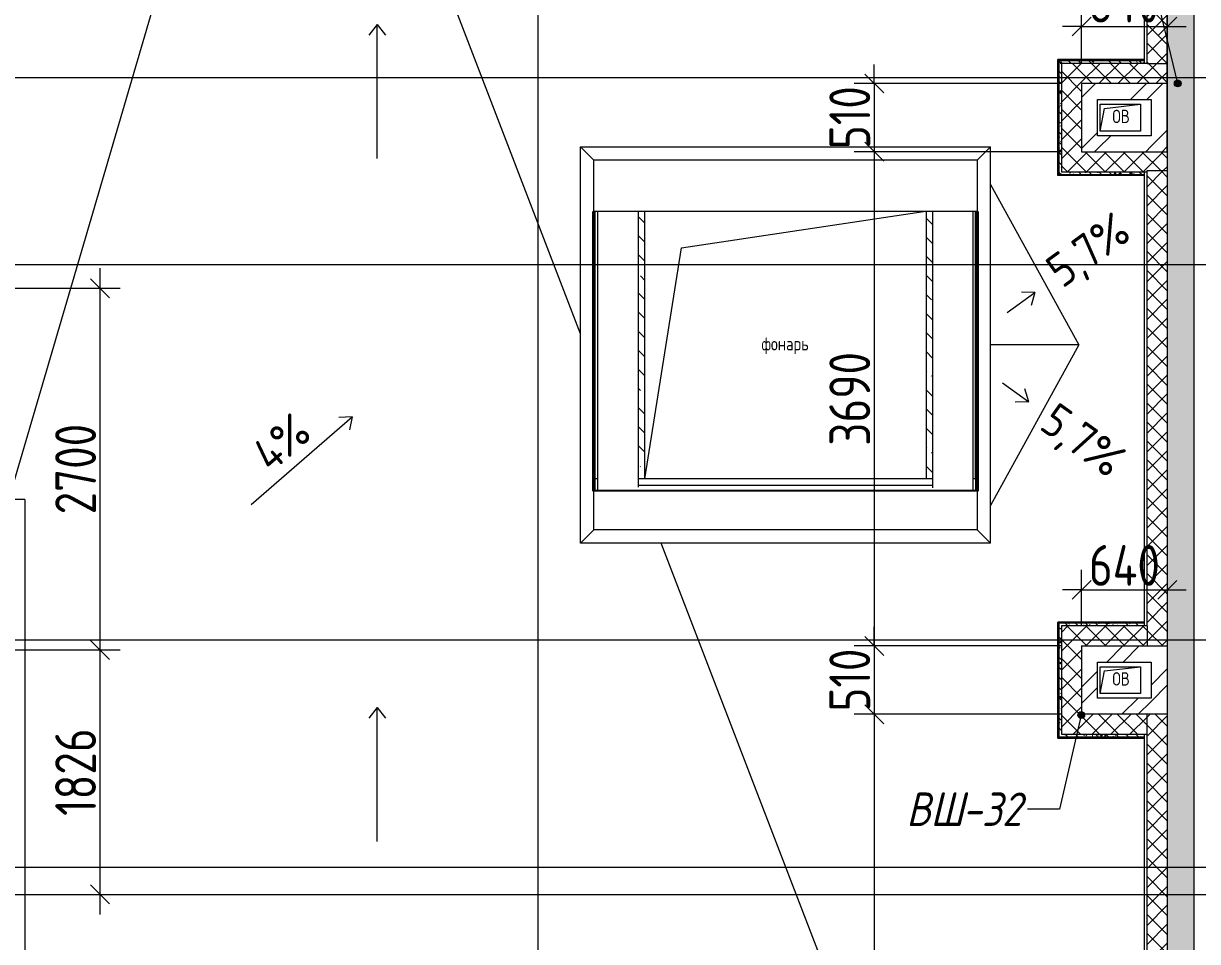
# Model space of a CAD drawing. Header units: millimetres. Extents: x -68946 to 690821, y -552984 to 293768.
# Drawn here: x 128727 to 137493, y -517908 to -511053 of the extents above; entities that cross this region are included whole.
import ezdxf

# ---------------------------------------------------------------- set-up
doc = ezdxf.new("R2010")
doc.units = ezdxf.units.MM
doc.linetypes.add('ADSK_Линия сетки', pattern=[2500, 2000, -250, 0, -250])
doc.layers.get('Defpoints').update_dxf_attribs({"color": 250})
for name, color, linetype, lineweight in [('Аннотация', 250, 'Continuous', 20), ('Крыша', 7, 'Continuous', 5), ('Обобщенные модели', 250, 'Continuous', 9), ('Ограждение', 7, 'Continuous', 5), ('Окна', 7, 'Continuous', 5), ('Оси', 250, 'Continuous', 9), ('Перекрытие', 7, 'Continuous', 9), ('Размеры', 7, 'Continuous', 9), ('Стены внутренние', 7, 'Continuous', 9), ('Стены наружные', 7, 'Continuous', 9), ('Стены несущие', 7, 'Continuous', 13), ('Стены отделка', 7, 'Continuous', 13), ('Стены перегородки', 7, 'Continuous', 13), ('Стены штриховка', 250, 'Continuous', 9), ('Узлы', 250, 'Continuous', 18)]:
    doc.layers.add(name, color=color, linetype=linetype, lineweight=lineweight)
doc.styles.add('GOST Common_2', font='', dxfattribs={"width": 0.8, "height": 350})
doc.styles.add('GOST Common_I', font='', dxfattribs={"width": 0.9, "height": 250})
doc.styles.add('ISOCPEUR', font='isocpeur.ttf', dxfattribs={"width": 0.8, "height": 100})
doc.styles.add('ISOCPEUR_1', font='isocpeur.ttf', dxfattribs={"width": 0.9, "height": 250})
doc.styles.add('А3', font='ГОСТ тип А.ttf')
doc.styles.get('GOST Common_2').set_extended_font_data('GOST Common')
doc.styles.get('GOST Common_I').set_extended_font_data('GOST Common', italic=True)
doc.dimstyles.new('ADSK_Основной_2_мм_1', dxfattribs={"dimscale": 304.8, "dimtxt": 201.142999, "dimasz": 0.463911, "dimexe": 0.492126, "dimexo": 0.492126, "dimgap": 0.098425, "dimtad": 1, "dimdec": 0, "dimdsep": 46, "dimtxsty": 'GOST Common_2', "dimblk1": 'OBLIQUE', "dimblk2": 'OBLIQUE', "dimsah": 1, "dimcen": 0.09, "dimdle": 0.492126, "dimazin": 0, "dimtfac": 1, "dimtdec": 4, "dimtix": 1, "dimtmove": 0, "dimatfit": 3, "dimfxl": 1, "dimtvp": 1, "dimtolj": 1, "dimtzin": 0, "dimlwd": 9, "dimlwe": 9, "dimarcsym": 2})
pattern_1 = [(135, (23667.23, -543980.64), (-142.56192, -142.56192), []), (135, (23809.8, -543980.64), (-142.56192, -142.56192), [252.016, -50.403, 3.353, -47.05])]
pattern_2 = [(45, (23667.23, -543980.64), (-251.4472, 251.4472), []), (45, (23667.23, -543599.64), (-251.4472, 251.4472), [])]
pattern_3 = [(45, (23667.23, -543980.64), (-70.71068, 70.71068), []), (135, (23667.23, -543980.64), (-70.71068, -70.71068), [])]
pattern_4 = [(135, (23667.23, -543980.64), (-75.43415, -75.43415), [106.68, -17.78, 3.556, -17.78]), (135, (23667.23, -543905.25), (-75.43415, -75.43415), []), (50, (23667.23, -543980.64), (127.52922, -11.15758), [13.335, -146.685]), (355, (23667.23, -543980.64), (-24.66966, 133.74002), [10.668, -117.348]), (100.451, (23677.86, -543981.57), (102.85973, 122.58178), [11.333, -124.663]), (46.184, (23667.23, -543945.08), (189.75516, -29.43036), [20.002, -220.027]), (96.636, (23683.04, -543947.53), (166.1822, 173.1996), [17, -186.995]), (351.184, (23667.23, -543945.08), (166.18393, 173.19757), [16.002, -176.022]), (21, (23685.01, -543953.97), (106.130265, -71.58603), [13.335, -146.685]), (326, (23685.01, -543953.97), (43.26188, 128.93175), [10.668, -117.348]), (71.451, (23693.85, -543959.94), (149.39198, 57.34505), [11.333, -124.663]), (37.5, (23667.23, -543980.64), (2.162228, 59.188357), [3.353, -112.573, 3.353, -115.773, -117.793]), (37.5, (23667.23, -543980.64), (2.162228, 59.188357), [-235.052, 3.353, -114.44]), (7.5, (23667.23, -543980.64), (46.773857, 70.126152), [3.353, -64.567, 3.353, -109.906, -44.895]), (7.5, (23667.23, -543980.64), (46.773857, 70.126152), [-181.178, 3.353, -41.542]), (327.5, (23627.58, -543980.64), (94.913671, -4.010093), [3.353, -41.097, 3.353, -135.331, -184.023]), (327.5, (23627.58, -543980.64), (94.913671, -4.010093), [-183.134, 3.353, -180.67]), (317.5, (23609.8, -543980.64), (103.69057, 17.79882), [3.353, -54.432, 3.353, -88.748, -130.683]), (317.5, (23609.8, -543980.64), (103.69057, 17.79882), [-149.885, 3.353, -127.33])]

# ---------------------------------------------------------------- blocks, each defined once
blk = doc.blocks.new('_Wn_-As_OpeningMEP_floor__Rectangular - _Wn_-As_OpeningMEP_floor__Rectangular-32466820-АР3_Кладочный план кровли _17_930 С2-3')
at = {"layer": 'Узлы', "lineweight": 5}
for p, q in [((-150, -50), (-117.9, 117.9)), ((-117.9, 117.9), (150, 150))]:
    blk.add_line(p, q, dxfattribs=at)
blk = doc.blocks.new('_Wn_-As_OpeningMEP_floor__Rectangular - _Wn_-As_OpeningMEP_floor__Rectangular-37757487-АР3_Кладочный план кровли _17_930 С2-3')
at = {"layer": 'Узлы', "lineweight": 5}
for p, q in [((-775.5, 775.5), (1030.1, 1047)), ((-1050, -950), (-775.5, 775.5))]:
    blk.add_line(p, q, dxfattribs=at)
blk = doc.blocks.new('Обобщенные модели 3 - Обобщенные модели 1-37758011-АР3_Кладочный план кровли _17_930 С2-3')
at = {"layer": 'Обобщенные модели', "lineweight": 13}
for p, q in [((109329.5, 29441.6), (109329.5, 29527.5)), ((109349.5, 29527.5), (109329.5, 29527.5)), ((111849.5, 29527.5), (109649.5, 29527.5)), ((112169.5, 29527.5), (112149.5, 29527.5)), ((112169.5, 29527.5), (112169.5, 29441.6))]:
    blk.add_line(p, q, dxfattribs=at)
blk = doc.blocks.new('Обобщенные модели 4 - Обобщенные модели 2-37758046-АР3_Кладочный план кровли _17_930 С2-3')
at = {"layer": 'Обобщенные модели'}
for p, q in [((109319.5, 31524.5), (109319.5, 31907.5)), ((112179.5, 31907.5), (109319.5, 31907.5)), ((112179.5, 31907.5), (112179.5, 31524.5)), ((112179.5, 31524.5), (109319.5, 31524.5)), ((109349.5, 29465.2), (109349.5, 31524.5)), ((109649.5, 31524.5), (109649.5, 29465.2)), ((111849.5, 29459.7), (111849.5, 31524.5)), ((112149.5, 31524.5), (112149.5, 29459.7)), ((109349.5, 29441.6), (109349.5, 29465.2)), ((111849.5, 29477.9), (109649.5, 29477.9)), ((112149.5, 29459.7), (112149.5, 29441.6)), ((109319.5, 29434.5), (109319.5, 29435.5)), ((112179.5, 29435.5), (109319.5, 29435.5)), ((109319.5, 29147.5), (109319.5, 29434.5)), ((112179.5, 29434.5), (109319.5, 29434.5)), ((109324.5, 29436.4), (109324.5, 29437.5)), ((112174.6, 29437.5), (109324.5, 29437.5)), ((109324.5, 29434.5), (109324.5, 29436.4)), ((112174.6, 29436.4), (109324.5, 29436.4)), ((109329.5, 29437.5), (109329.5, 29441.6)), ((112169.5, 29441.6), (109329.5, 29441.6)), ((112169.5, 29437.5), (109329.5, 29437.5)), ((112169.5, 29441.6), (112169.5, 29437.5)), ((112174.6, 29437.5), (112174.6, 29436.4)), ((112174.6, 29436.4), (112174.6, 29434.5)), ((112179.5, 29435.5), (112179.5, 29434.5)), ((112179.5, 29434.5), (112179.5, 29147.5)), ((112179.5, 29147.5), (109319.5, 29147.5))]:
    blk.add_line(p, q, dxfattribs=at)
blk = doc.blocks.new('Ограждение - Ограждение-38049901-АР3_Кладочный план кровли _17_930 С2-3')
at = {"layer": 'Ограждение'}
for p, q in [((109219.5, 29047.5), (109219.5, 32007.5)), ((109319.5, 31907.5), (109219.5, 32007.5)), ((109219.5, 32007.5), (112279.5, 32007.5)), ((112179.5, 31907.5), (112279.5, 32007.5)), ((112279.5, 29047.5), (112279.5, 32007.5)), ((109319.5, 29147.5), (109219.5, 29047.5)), ((112279.5, 29047.5), (112179.5, 29147.5)), ((112279.5, 29047.5), (109219.5, 29047.5))]:
    blk.add_line(p, q, dxfattribs=at)
blk = doc.blocks.new('_Oblique')
at = {"color": 0, "linetype": 'ByBlock', "lineweight": -2}
blk.add_line((-0.5, -0.5), (0.5, 0.5), dxfattribs=at)
blk = doc.blocks.new('*D6391')
at = {"layer": 'Defpoints', "color": 0, "lineweight": 30, "transparency": 16777216}
for p in [(128367.2, -515730.1), (129298.9, -515730.1), (128097.2, -517555.6)]:
    blk.add_point(p, dxfattribs=at)
at = {"layer": 'Размеры', "color": 0, "lineweight": 9, "transparency": 16777216}
for p, q in [((129298.9, -517705.6), (129298.9, -515580.1)), ((128517.2, -515730.1), (129448.9, -515730.1)), ((128247.2, -517555.6), (129448.9, -517555.6))]:
    blk.add_line(p, q, dxfattribs=at)
at = {"layer": 'Размеры', "color": 0, "lineweight": 9, "transparency": 16777216, "xscale": 141.4, "yscale": 141.4, "zscale": 141.4}
for p, rotation in [((129298.9, -515730.1), 90), ((129298.9, -517555.6), 270)]:
    blk.add_blockref('_Oblique', p, dxfattribs=dict(at, rotation=rotation))
at = {"layer": 'Размеры', "color": 0, "transparency": 16777216, "insert": (129116.5, -516642.9), "char_height": 304.8, "width": 560.473, "attachment_point": 5, "rotation": 90, "style": 'А3'}
blk.add_mtext('\\A1;1826', dxfattribs=at)
blk = doc.blocks.new('*D6392')
at = {"layer": 'Defpoints', "color": 0, "lineweight": 30, "transparency": 16777216}
for p in [(128018.5, -513030.1), (129298.9, -513030.1), (128367.2, -515730.1)]:
    blk.add_point(p, dxfattribs=at)
at = {"layer": 'Размеры', "color": 0, "lineweight": 9, "transparency": 16777216}
for p, q in [((129298.9, -515880.1), (129298.9, -512880.1)), ((128168.5, -513030.1), (129448.9, -513030.1)), ((128517.2, -515730.1), (129448.9, -515730.1))]:
    blk.add_line(p, q, dxfattribs=at)
at = {"layer": 'Размеры', "color": 0, "lineweight": 9, "transparency": 16777216, "xscale": 141.4, "yscale": 141.4, "zscale": 141.4}
for p, rotation in [((129298.9, -513030.1), 90), ((129298.9, -515730.1), 270)]:
    blk.add_blockref('_Oblique', p, dxfattribs=dict(at, rotation=rotation))
at = {"layer": 'Размеры', "color": 0, "transparency": 16777216, "insert": (129116.5, -514380.1), "char_height": 304.8, "width": 605.475, "attachment_point": 5, "rotation": 90, "style": 'А3'}
blk.add_mtext('\\A1;2700', dxfattribs=at)
blk = doc.blocks.new('*D6397')
at = {"layer": 'Defpoints', "color": 0, "lineweight": 30, "transparency": 16777216}
for p in [(137267.2, -515181.8), (137267.2, -515281.8), (136627.2, -515700.6)]:
    blk.add_point(p, dxfattribs=at)
at = {"layer": 'Размеры', "color": 0, "lineweight": 9, "transparency": 16777216}
for p, q in [((136627.2, -515550.6), (136627.2, -515131.8)), ((136627.2, -515281.8), (136485.8, -515281.8)), ((136627.2, -515281.8), (137267.2, -515281.8)), ((137267.2, -515281.8), (137408.6, -515281.8)), ((137267.2, -515331.8), (137267.2, -515431.8))]:
    blk.add_line(p, q, dxfattribs=at)
at = {"layer": 'Размеры', "color": 0, "lineweight": 9, "transparency": 16777216, "xscale": 141.4, "yscale": 141.4, "zscale": 141.4}
blk.add_blockref('_Oblique', (136627.2, -515281.8), dxfattribs=at)
at = {"layer": 'Размеры', "color": 0, "lineweight": 9, "transparency": 16777216, "xscale": 141.4, "yscale": 141.4, "zscale": 141.4, "rotation": 180}
blk.add_blockref('_Oblique', (137267.2, -515281.8), dxfattribs=at)
at = {"layer": 'Размеры', "color": 0, "transparency": 16777216, "insert": (136947.2, -515099.4), "char_height": 304.8, "width": 474.561, "attachment_point": 5, "style": 'А3'}
blk.add_mtext('\\A1;640', dxfattribs=at)
blk = doc.blocks.new('*D6398')
at = {"layer": 'Defpoints', "color": 0, "lineweight": 30, "transparency": 16777216}
for p in [(137267.2, -511075.3), (136627.2, -511500.6), (137267.2, -511500.6)]:
    blk.add_point(p, dxfattribs=at)
at = {"layer": 'Размеры', "color": 0, "lineweight": 9, "transparency": 16777216}
for p, q in [((136627.2, -511350.6), (136627.2, -510925.3)), ((137267.2, -511350.6), (137267.2, -510925.3)), ((136627.2, -511075.3), (136485.8, -511075.3)), ((136627.2, -511075.3), (137267.2, -511075.3)), ((137267.2, -511075.3), (137408.6, -511075.3))]:
    blk.add_line(p, q, dxfattribs=at)
at = {"layer": 'Размеры', "color": 0, "lineweight": 9, "transparency": 16777216, "xscale": 141.4, "yscale": 141.4, "zscale": 141.4}
blk.add_blockref('_Oblique', (136627.2, -511075.3), dxfattribs=at)
at = {"layer": 'Размеры', "color": 0, "lineweight": 9, "transparency": 16777216, "xscale": 141.4, "yscale": 141.4, "zscale": 141.4, "rotation": 180}
blk.add_blockref('_Oblique', (137267.2, -511075.3), dxfattribs=at)
at = {"layer": 'Размеры', "color": 0, "transparency": 16777216, "insert": (136947.2, -510892.9), "char_height": 304.8, "width": 474.561, "attachment_point": 5, "style": 'А3'}
blk.add_mtext('\\A1;640', dxfattribs=at)
blk = doc.blocks.new('*D6399')
at = {"layer": 'Defpoints', "color": 0, "lineweight": 30, "transparency": 16777216}
for p in [(136627.2, -511500.6), (135079.2, -512010.6), (136627.2, -512010.6)]:
    blk.add_point(p, dxfattribs=at)
at = {"layer": 'Размеры', "color": 0, "lineweight": 9, "transparency": 16777216}
for p, q in [((135079.2, -511500.6), (135079.2, -511359.2)), ((136477.2, -511500.6), (134929.2, -511500.6)), ((135079.2, -511500.6), (135079.2, -512010.6)), ((136477.2, -512010.6), (134929.2, -512010.6)), ((135079.2, -512010.6), (135079.2, -512152))]:
    blk.add_line(p, q, dxfattribs=at)
at = {"layer": 'Размеры', "color": 0, "lineweight": 9, "transparency": 16777216, "xscale": 141.4, "yscale": 141.4, "zscale": 141.4}
for p, rotation in [((135079.2, -511500.6), 270), ((135079.2, -512010.6), 90)]:
    blk.add_blockref('_Oblique', p, dxfattribs=dict(at, rotation=rotation))
at = {"layer": 'Размеры', "color": 0, "transparency": 16777216, "insert": (134896.8, -511755.6), "char_height": 304.8, "width": 409.104, "attachment_point": 5, "rotation": 90, "style": 'А3'}
blk.add_mtext('\\A1;510', dxfattribs=at)
blk = doc.blocks.new('*D6400')
at = {"layer": 'Defpoints', "color": 0, "lineweight": 30, "transparency": 16777216}
for p in [(136627.2, -512010.6), (135079.2, -515700.6), (136627.2, -515700.6)]:
    blk.add_point(p, dxfattribs=at)
at = {"layer": 'Размеры', "color": 0, "lineweight": 9, "transparency": 16777216}
for p, q in [((135079.2, -511860.6), (135079.2, -515850.6)), ((136477.2, -512010.6), (134929.2, -512010.6)), ((136477.2, -515700.6), (134929.2, -515700.6))]:
    blk.add_line(p, q, dxfattribs=at)
at = {"layer": 'Размеры', "color": 0, "lineweight": 9, "transparency": 16777216, "xscale": 141.4, "yscale": 141.4, "zscale": 141.4}
for p, rotation in [((135079.2, -512010.6), 90), ((135079.2, -515700.6), 270)]:
    blk.add_blockref('_Oblique', p, dxfattribs=dict(at, rotation=rotation))
at = {"layer": 'Размеры', "color": 0, "transparency": 16777216, "insert": (134896.8, -513855.6), "char_height": 304.8, "width": 605.475, "attachment_point": 5, "rotation": 90, "style": 'А3'}
blk.add_mtext('\\A1;3690', dxfattribs=at)
blk = doc.blocks.new('*D6401')
at = {"layer": 'Defpoints', "color": 0, "lineweight": 30, "transparency": 16777216}
for p in [(136627.2, -515700.6), (135079.2, -516210.6), (136627.2, -516210.6)]:
    blk.add_point(p, dxfattribs=at)
at = {"layer": 'Размеры', "color": 0, "lineweight": 9, "transparency": 16777216}
for p, q in [((135079.2, -515700.6), (135079.2, -515559.2)), ((136477.2, -515700.6), (134929.2, -515700.6)), ((135079.2, -515700.6), (135079.2, -516210.6)), ((136477.2, -516210.6), (134929.2, -516210.6)), ((135079.2, -516210.6), (135079.2, -516352))]:
    blk.add_line(p, q, dxfattribs=at)
at = {"layer": 'Размеры', "color": 0, "lineweight": 9, "transparency": 16777216, "xscale": 141.4, "yscale": 141.4, "zscale": 141.4}
for p, rotation in [((135079.2, -515700.6), 270), ((135079.2, -516210.6), 90)]:
    blk.add_blockref('_Oblique', p, dxfattribs=dict(at, rotation=rotation))
at = {"layer": 'Размеры', "color": 0, "transparency": 16777216, "insert": (134896.8, -515955.6), "char_height": 304.8, "width": 409.104, "attachment_point": 5, "rotation": 90, "style": 'А3'}
blk.add_mtext('\\A1;510', dxfattribs=at)
blk = doc.blocks.new('*D6402')
at = {"layer": 'Defpoints', "color": 0, "lineweight": 30, "transparency": 16777216}
for p in [(136627.2, -516210.6), (135079.2, -521235.6), (136497.2, -521235.6)]:
    blk.add_point(p, dxfattribs=at)
at = {"layer": 'Размеры', "color": 0, "lineweight": 9, "transparency": 16777216}
for p, q in [((135079.2, -516060.6), (135079.2, -521385.6)), ((136477.2, -516210.6), (134929.2, -516210.6)), ((136347.2, -521235.6), (134929.2, -521235.6))]:
    blk.add_line(p, q, dxfattribs=at)
at = {"layer": 'Размеры', "color": 0, "lineweight": 9, "transparency": 16777216, "xscale": 141.4, "yscale": 141.4, "zscale": 141.4}
for p, rotation in [((135079.2, -516210.6), 90), ((135079.2, -521235.6), 270)]:
    blk.add_blockref('_Oblique', p, dxfattribs=dict(at, rotation=rotation))
at = {"layer": 'Размеры', "color": 0, "transparency": 16777216, "insert": (134896.8, -518723.1), "char_height": 304.8, "width": 605.475, "attachment_point": 5, "rotation": 90, "style": 'А3'}
blk.add_mtext('\\A1;5025', dxfattribs=at)

msp = doc.modelspace()

# ---------------------------------------------------------------- hatches: boundary and pattern name
at = {"layer": 'Аннотация'}
h = msp.add_hatch(color=256, dxfattribs=at)
edge = h.paths.add_edge_path()
edge.add_arc((137345.1482, -511499.9974), 25, 0, 360)
h = msp.add_hatch(color=256, dxfattribs=at)
edge = h.paths.add_edge_path()
edge.add_arc((136625.1708, -516216.4803), 25, 0, 360)
at = {"layer": 'Стены внутренние', "lineweight": 5}
h = msp.add_hatch(dxfattribs=at)
h.set_pattern_fill('FP_1', color=256, style=0, pattern_type=2)
h.set_pattern_definition(pattern_1)
h.paths.add_polyline_path([(137467.2304, -524955.6404), (137467.2304, -485605.6404), (137267.2304, -485605.6404), (137267.2304, -524955.6404), (137399.2356, -524955.6404)])
h = msp.add_hatch(dxfattribs=at)
h.set_pattern_fill('FP_43', color=256, style=0, pattern_type=2)
h.set_pattern_definition(pattern_2)
h.paths.add_polyline_path([(136747.2298, -511620.6404), (137147.2298, -511620.6404), (137147.2298, -511500.6404), (136627.2298, -511500.6404), (136627.2298, -511620.6404), (136690.3644, -511620.6404)])
h = msp.add_hatch(dxfattribs=at)
h.set_pattern_fill('FP_43', color=256, style=0, pattern_type=2)
h.set_pattern_definition(pattern_2)
h.paths.add_polyline_path([(137147.2298, -512010.6404), (137267.2298, -512010.6404), (137267.2298, -511500.6404), (137147.2298, -511500.6404), (137147.2298, -511890.6404)])
h = msp.add_hatch(dxfattribs=at)
h.set_pattern_fill('FP_43', color=256, style=0, pattern_type=2)
h.set_pattern_definition(pattern_2)
h.paths.add_polyline_path([(136747.2298, -512010.6404), (136747.2298, -511620.6404), (136627.2298, -511620.6404), (136627.2298, -512010.6404), (136690.3644, -512010.6404)])
h = msp.add_hatch(dxfattribs=at)
h.set_pattern_fill('FP_43', color=256, style=0, pattern_type=2)
h.set_pattern_definition(pattern_2)
h.paths.add_polyline_path([(136747.2298, -512010.6404), (137147.2298, -512010.6404), (137147.2298, -511890.6404), (136747.2298, -511890.6404)])
h = msp.add_hatch(dxfattribs=at)
h.set_pattern_fill('FP_1', color=256, style=0, pattern_type=2)
h.set_pattern_definition(pattern_1)
h.paths.add_polyline_path([(133366.7338, -514453.141), (133366.4623, -512456.1279), (133316.7338, -512456.1279), (133316.7338, -514453.141)])
h = msp.add_hatch(dxfattribs=at)
h.set_pattern_fill('FP_1', color=256, style=0, pattern_type=2)
h.set_pattern_definition(pattern_1)
h.paths.add_polyline_path([(135516.7338, -514453.141), (135516.7338, -512456.1279), (135466.7338, -512456.1279), (135466.7338, -514453.141)])
h = msp.add_hatch(dxfattribs=at)
h.set_pattern_fill('FP_43', color=256, style=0, pattern_type=2)
h.set_pattern_definition(pattern_2)
h.paths.add_polyline_path([(137147.2304, -515820.6404), (137147.2304, -515700.6404), (136627.2298, -515700.6404), (136627.2298, -515820.6404), (137044.8, -515820.6404)])
h = msp.add_hatch(dxfattribs=at)
h.set_pattern_fill('FP_43', color=256, style=0, pattern_type=2)
h.set_pattern_definition(pattern_2)
h.paths.add_polyline_path([(137267.2304, -516210.6404), (137267.2304, -515700.6404), (137147.2304, -515700.6404), (137147.2304, -516210.6404)])
h = msp.add_hatch(dxfattribs=at)
h.set_pattern_fill('FP_43', color=256, style=0, pattern_type=2)
h.set_pattern_definition(pattern_2)
h.paths.add_polyline_path([(136747.2298, -516210.6404), (136747.2298, -515820.6404), (136627.2298, -515820.6404), (136627.2298, -516210.6404), (136690.3644, -516210.6404)])
h = msp.add_hatch(dxfattribs=at)
h.set_pattern_fill('FP_43', color=256, style=0, pattern_type=2)
h.set_pattern_definition(pattern_2)
h.paths.add_polyline_path([(137147.2304, -516210.6404), (137147.2304, -516090.6404), (136747.2298, -516090.6404), (136747.2298, -516210.6404), (137044.8, -516210.6404)])
at = {"layer": 'Стены наружные', "lineweight": 5}
h = msp.add_hatch(dxfattribs=at)
h.set_pattern_fill('FP_33', color=256, style=0, pattern_type=2)
h.set_pattern_definition(pattern_3)
h.paths.add_polyline_path([(137267.2298, -511354.64), (137267.2298, -494965.64), (137117.2298, -494965.64), (137117.2298, -511354.64)])
h = msp.add_hatch(dxfattribs=at)
h.set_pattern_fill('FP_48', color=256, style=0, pattern_type=2)
h.set_pattern_definition(pattern_4)
h.paths.add_polyline_path([(136457.2298, -512180.6404), (136477.2298, -512180.6404), (136477.2298, -511330.6404), (136457.2298, -511330.6404), (136457.2298, -512100.6488)])
h = msp.add_hatch(dxfattribs=at)
h.set_pattern_fill('FP_48', color=256, style=0, pattern_type=2)
h.set_pattern_definition(pattern_4)
h.paths.add_polyline_path([(136690.3644, -511350.6404), (137097.2298, -511350.6404), (137097.2298, -511330.6404), (136477.2298, -511330.6404), (136477.2298, -511350.6404), (136627.2298, -511350.6404)])
h = msp.add_hatch(dxfattribs=at)
h.set_pattern_fill('FP_33', color=256, style=0, pattern_type=2)
h.set_pattern_definition(pattern_3)
h.paths.add_polyline_path([(136627.2298, -512160.6404), (136627.2298, -511350.6404), (136477.2298, -511350.6404), (136477.2298, -512160.6404)])
h = msp.add_hatch(dxfattribs=at)
h.set_pattern_fill('FP_33', color=256, style=0, pattern_type=2)
h.set_pattern_definition(pattern_3)
h.paths.add_polyline_path([(137267.2298, -511500.6404), (137267.2298, -511354.64), (137117.2298, -511354.64), (137117.2298, -511350.6404), (136627.2298, -511350.6404), (136627.2298, -511500.6404), (136690.3644, -511500.6404)])
h = msp.add_hatch(dxfattribs=at)
h.set_pattern_fill('FP_33', color=256, style=0, pattern_type=2)
h.set_pattern_definition(pattern_3)
h.paths.add_polyline_path([(137117.2298, -512160.6404), (137117.2298, -512151.6404), (137267.2304, -512151.6404), (137267.2304, -512010.6404), (136627.2298, -512010.6404), (136627.2298, -512160.6404), (137097.2298, -512160.6404)])
h = msp.add_hatch(dxfattribs=at)
h.set_pattern_fill('FP_48', color=256, style=0, pattern_type=2)
h.set_pattern_definition(pattern_4)
h.paths.add_polyline_path([(137097.2298, -512180.6404), (137097.2298, -512160.6404), (136477.2298, -512160.6404), (136477.2298, -512180.6404), (136690.3644, -512180.6404)])
h = msp.add_hatch(dxfattribs=at)
h.set_pattern_fill('FP_33', color=256, style=0, pattern_type=2)
h.set_pattern_definition(pattern_3)
h.paths.add_polyline_path([(137117.2298, -515700.6404), (137267.2298, -515700.6404), (137267.2298, -512151.6404), (137117.2298, -512151.6404), (137117.2298, -515691.4809)])
h = msp.add_hatch(dxfattribs=at)
h.set_pattern_fill('FP_48', color=256, style=0, pattern_type=2)
h.set_pattern_definition(pattern_4)
h.paths.add_polyline_path([(136477.2298, -516380.6404), (136477.2298, -515530.6404), (136457.2298, -515530.6404), (136457.2298, -516380.6404)])
h = msp.add_hatch(dxfattribs=at)
h.set_pattern_fill('FP_48', color=256, style=0, pattern_type=2)
h.set_pattern_definition(pattern_4)
h.paths.add_polyline_path([(136627.2298, -515550.6404), (137097.2298, -515550.6404), (137097.2298, -515530.6404), (136477.2298, -515530.6404), (136477.2298, -515550.6404)])
h = msp.add_hatch(dxfattribs=at)
h.set_pattern_fill('FP_33', color=256, style=0, pattern_type=2)
h.set_pattern_definition(pattern_3)
h.paths.add_polyline_path([(136627.2298, -516360.6404), (136627.2298, -515550.6404), (136477.2298, -515550.6404), (136477.2298, -516360.6404)])
h = msp.add_hatch(dxfattribs=at)
h.set_pattern_fill('FP_33', color=256, style=0, pattern_type=2)
h.set_pattern_definition(pattern_3)
h.paths.add_polyline_path([(137044.8, -515700.6404), (137117.2298, -515700.6404), (137117.2298, -515550.6404), (136627.2298, -515550.6404), (136627.2298, -515700.6404), (136690.3644, -515700.6404)])
h = msp.add_hatch(dxfattribs=at)
h.set_pattern_fill('FP_33', color=256, style=0, pattern_type=2)
h.set_pattern_definition(pattern_3)
h.paths.add_polyline_path([(137044.8, -516360.6404), (137117.2298, -516360.6404), (137117.2298, -516210.6404), (136627.2298, -516210.6404), (136627.2298, -516360.6404), (136690.3644, -516360.6404)])
h = msp.add_hatch(dxfattribs=at)
h.set_pattern_fill('FP_33', color=256, style=0, pattern_type=2)
h.set_pattern_definition(pattern_3)
h.paths.add_polyline_path([(137147.2298, -521235.6408), (137267.2298, -521235.6408), (137267.2304, -516210.6404), (137117.2298, -516210.6404), (137117.2298, -521235.6408)])
h = msp.add_hatch(dxfattribs=at)
h.set_pattern_fill('FP_48', color=256, style=0, pattern_type=2)
h.set_pattern_definition(pattern_4)
h.paths.add_polyline_path([(136690.3644, -516380.6404), (137097.2298, -516380.6404), (137097.2298, -516360.6404), (136477.2298, -516360.6404), (136477.2298, -516380.6404), (136627.2298, -516380.6404)])

# ---------------------------------------------------------------- linework, layer by layer
at = {"layer": 'Аннотация'}
for p, q in [((137345.1482, -511499.9974), (137073.4943, -510358.0261)), ((136625.1708, -516216.4803), (136463.4938, -516920.0181)), ((136463.4938, -516920.0181), (136224.7289, -516920.0181))]:
    msp.add_line(p, q, dxfattribs=at)
for centre in [(137345.1482, -511499.9974), (136625.1708, -516216.4803)]:
    msp.add_circle(centre, 25, dxfattribs=at)
at = {"layer": 'Крыша'}
for p, q in [((130607.8965, -507808.2798), (128648.6303, -514499.641)), ((132886.7338, -513369.0185), (130745.3995, -507802.8536)), ((135946.7338, -512254.4822), (136607.7302, -513453.141)), ((136607.7302, -513453.141), (135946.7338, -514651.7998)), ((136607.7302, -513453.141), (135946.7338, -513453.141)), ((134764.7208, -518250.641), (133488.4603, -514933.141))]:
    msp.add_line(p, q, dxfattribs=at)
at = {"layer": 'Оси', "linetype": 'ADSK_Линия сетки', "ltscale": 100}
for p, q in [((132567.2307, -482778.6358), (132567.2307, -547719.4803)), ((137267.2304, -482778.6358), (137267.2304, -547719.4803)), ((88763.207, -511455.64), (180488.1093, -511455.64)), ((180488.1093, -512855.5211), (122987.2298, -512855.5211)), ((88763.207, -515655.64), (180488.1093, -515655.64)), ((179734.0447, -517355.5211), (122987.2298, -517355.5211)), ((88763.207, -517555.6404), (180488.1093, -517555.6404))]:
    msp.add_line(p, q, dxfattribs=at)
at = {"layer": 'Перекрытие'}
for p, q in [((136767.2298, -511855.6404), (136767.2298, -511655.6404)), ((136767.2298, -511655.6404), (137067.2298, -511655.6404)), ((137067.2298, -511655.6404), (137067.2298, -511855.6404)), ((137067.2298, -511855.6404), (136767.2298, -511855.6404)), ((136767.2304, -516055.6404), (136767.2304, -515855.6404)), ((136767.2304, -515855.6404), (137067.2304, -515855.6404)), ((137067.2304, -515855.6404), (137067.2304, -516055.6404)), ((137067.2304, -516055.6404), (136767.2304, -516055.6404))]:
    msp.add_line(p, q, dxfattribs=at)
at = {"layer": 'Размеры'}
for p, q in [((131367.8882, -511060.8941), (131306.502, -511140.8941)), ((131367.8882, -511060.8941), (131429.2744, -511140.8941)), ((131367.8882, -512060.8941), (131367.8882, -511060.8941)), ((136072.5832, -513211.1065), (136279.2697, -513061.2275)), ((136279.2697, -513061.2275), (136178.4689, -513058.4961)), ((136279.2697, -513061.2275), (136250.5421, -513157.8867)), ((136038.1077, -513736.8583), (136233.0501, -513876.8936)), ((136233.0501, -513876.8936), (136203.89, -513780.364)), ((136233.0501, -513876.8936), (136132.2625, -513880.0763)), ((130426.0668, -514643.3701), (131182.1596, -513988.9057)), ((131182.1596, -513988.9057), (131081.4971, -513994.8492)), ((131182.1596, -513988.9057), (131161.8473, -514087.6765)), ((131367.8882, -516160.8941), (131306.502, -516240.8941)), ((131367.8882, -516160.8941), (131429.2744, -516240.8941)), ((131367.8882, -517160.8941), (131367.8882, -516160.8941))]:
    msp.add_line(p, q, dxfattribs=at)
at = {"layer": 'Стены несущие', "lineweight": 50}
for p, q in [((132986.7338, -512456.1279), (132986.7338, -514545.1014)), ((135846.7338, -514545.1014), (135846.7338, -512456.1279))]:
    msp.add_line(p, q, dxfattribs=at)
at = {"layer": 'Стены отделка', "lineweight": 5}
for p, q in [((136449.2298, -512188.6404), (136449.2298, -511322.6404)), ((137097.2298, -511322.6404), (136449.2298, -511322.6404)), ((137267.2298, -511500.6404), (137267.2298, -511354.64)), ((137267.2304, -512010.6404), (137267.2298, -512010.6404)), ((137097.2298, -512188.6404), (136449.2298, -512188.6404)), ((136449.2298, -516388.6404), (136449.2298, -515522.6404)), ((137097.2298, -515522.6404), (136449.2298, -515522.6404)), ((136449.2298, -516388.6404), (137097.2298, -516388.6404))]:
    msp.add_line(p, q, dxfattribs=at)
at = {"layer": 'Стены перегородки'}
for p, q in [((137467.2304, -524955.6404), (137467.2304, -485405.6404)), ((137267.2304, -485605.6404), (137267.2304, -515530.6404)), ((137267.2298, -494965.64), (137267.2298, -511354.64)), ((137097.2298, -511350.6404), (137097.2298, -495115.64)), ((137117.2298, -511350.6404), (137097.2298, -511350.6404)), ((137117.2298, -511354.64), (137117.2298, -511350.6404)), ((137267.2298, -511354.64), (137117.2298, -511354.64)), ((137267.2298, -511500.6404), (136627.2298, -511500.6404)), ((136627.2298, -511500.6404), (136627.2298, -512010.6404)), ((137267.2298, -512010.6404), (137267.2298, -511500.6404)), ((136747.2298, -511620.6404), (137147.2298, -511620.6404)), ((136747.2298, -511890.6404), (136747.2298, -511620.6404)), ((137147.2298, -511620.6404), (137147.2298, -511890.6404)), ((137147.2298, -511890.6404), (136747.2298, -511890.6404)), ((136627.2298, -512010.6404), (137267.2298, -512010.6404)), ((137097.2298, -515550.6404), (137097.2298, -512160.6404)), ((137097.2298, -512160.6404), (137117.2298, -512160.6404)), ((137117.2298, -512160.6404), (137117.2298, -512151.6404)), ((137117.2298, -512151.6404), (137267.2304, -512151.6404)), ((137267.2298, -512151.6404), (137267.2298, -515700.6404)), ((133366.7338, -514453.141), (133366.7338, -512456.1279)), ((135466.7338, -512456.1279), (135466.7338, -514453.141)), ((128737.2304, -514607.641), (128367.2304, -514607.641)), ((128737.2304, -514607.641), (128737.2304, -524585.6404)), ((137117.2298, -515550.6404), (137097.2298, -515550.6404)), ((137117.2298, -515550.6404), (137117.2298, -515700.6404)), ((137267.2304, -515530.6404), (137267.2304, -524955.6404)), ((136627.2298, -515700.6404), (136627.2298, -516210.6404)), ((136627.2298, -515700.6404), (137267.2304, -515700.6404)), ((136747.2298, -515820.6404), (137147.2304, -515820.6404)), ((136747.2298, -516090.6404), (136747.2298, -515820.6404)), ((137147.2304, -515820.6404), (137147.2304, -516090.6404)), ((137147.2304, -516090.6404), (136747.2298, -516090.6404)), ((137267.2304, -516210.6404), (136627.2298, -516210.6404)), ((137117.2298, -516360.6404), (137117.2298, -516210.6404)), ((137267.2298, -516210.6404), (137267.2298, -522005.6408)), ((137097.2298, -516360.6404), (137117.2298, -516360.6404)), ((137097.2298, -521057.6408), (137097.2298, -516360.6404))]:
    msp.add_line(p, q, dxfattribs=at)
at = {"layer": 'Стены штриховка'}
for p, q in [((137117.2298, -511350.6404), (137117.2298, -495115.64)), ((136453.2298, -511326.6404), (136453.2298, -512184.6404)), ((137097.2298, -511326.6404), (136453.2298, -511326.6404)), ((136457.2298, -511330.6404), (136457.2298, -512180.6404)), ((137097.2298, -511330.6404), (136457.2298, -511330.6404)), ((136477.2298, -511350.6404), (136477.2298, -512160.6404)), ((137097.2298, -511350.6404), (136477.2298, -511350.6404)), ((136453.2298, -512184.6404), (137097.2298, -512184.6404)), ((136457.2298, -512180.6404), (137097.2298, -512180.6404)), ((136477.2298, -512160.6404), (137097.2298, -512160.6404)), ((137117.2298, -515550.6404), (137117.2298, -512160.6404)), ((132991.7338, -514543.1889), (132991.7338, -512456.1279)), ((132996.7338, -514453.141), (132996.7338, -512456.1279)), ((135836.7338, -514453.141), (135836.7338, -512456.1279)), ((135841.7338, -514543.1889), (135841.7338, -512456.1279)), ((136453.2298, -515526.6404), (136453.2298, -516384.6404)), ((137097.2298, -515526.6404), (136453.2298, -515526.6404)), ((136457.2298, -515530.6404), (136457.2298, -516380.6404)), ((137097.2298, -515530.6404), (136457.2298, -515530.6404)), ((136477.2298, -515550.6404), (136477.2298, -516360.6404)), ((137097.2298, -515550.6404), (136477.2298, -515550.6404)), ((136453.2298, -516384.6404), (137097.2298, -516384.6404)), ((136457.2298, -516380.6404), (137097.2298, -516380.6404)), ((136477.2298, -516360.6404), (137097.2298, -516360.6404)), ((137117.2298, -521085.6408), (137117.2298, -516360.6404))]:
    msp.add_line(p, q, dxfattribs=at)

# ---------------------------------------------------------------- block references
at = {"layer": 'Обобщенные модели'}
for name in ['Обобщенные модели 4 - Обобщенные модели 2-37758046-АР3_Кладочный план кровли _17_930 С2-3', 'Обобщенные модели 3 - Обобщенные модели 1-37758011-АР3_Кладочный план кровли _17_930 С2-3']:
    msp.add_blockref(name, (23667.2298, -543980.641), dxfattribs=at)
at = {"layer": 'Ограждение'}
msp.add_blockref('Ограждение - Ограждение-38049901-АР3_Кладочный план кровли _17_930 С2-3', (23667.2298, -543980.641), dxfattribs=at)
at = {"layer": 'Окна'}
for name, p in [('_Wn_-As_OpeningMEP_floor__Rectangular - _Wn_-As_OpeningMEP_floor__Rectangular-32466820-АР3_Кладочный план кровли _17_930 С2-3', (136917.2298, -511805.6404)), ('_Wn_-As_OpeningMEP_floor__Rectangular - _Wn_-As_OpeningMEP_floor__Rectangular-37757487-АР3_Кладочный план кровли _17_930 С2-3', (134416.7338, -513503.141)), ('_Wn_-As_OpeningMEP_floor__Rectangular - _Wn_-As_OpeningMEP_floor__Rectangular-32466820-АР3_Кладочный план кровли _17_930 С2-3', (136917.2304, -516005.6404))]:
    msp.add_blockref(name, p, dxfattribs=at)

# ---------------------------------------------------------------- texts
at = {"layer": 'Аннотация', "attachment_point": 1}
for s, insert, char_height, width, style in [('ОВ', (136857.2509, -511696.685), 100, 160.3375, 'ISOCPEUR'), ('фонарь', (134237.5548, -513394.1855), 100, 448.945, 'ISOCPEUR'), ('ОВ', (136857.2515, -515896.685), 100, 160.3375, 'ISOCPEUR'), ('ВШ', (135319.8539, -516795.0181), 250, 505.063125, 'GOST Common_I'), ('-32', (135736.5727, -516795.0181), 250, 591.645375, 'GOST Common_I')]:
    msp.add_mtext(s, dxfattribs=dict(at, insert=insert, char_height=char_height, width=width, style=style))
at = {"layer": 'Размеры', "char_height": 250, "attachment_point": 1, "line_spacing_factor": 1.149209, "style": 'ISOCPEUR_1'}
for s, insert, width, rotation in [('5,7%', (136338.1456, -512832.4997), 854.495671, 35.94778738), ('5,7%', (136448.0082, -513871.5028), 854.495671, 324.30873573), ('4%', (130410.5761, -514224.8026), 570.659696, 40.87905016)]:
    msp.add_mtext(s, dxfattribs=dict(at, insert=insert, width=width, rotation=rotation))

# ---------------------------------------------------------------- dimensions: what is measured, and where the dimension line sits
at = {"layer": 'Размеры'}
for base, p1, p2, override, picture, middle in [((137267.2298, -511075.327), (136627.2298, -511500.6404), (137267.2298, -511500.6404), {"dimtxt": 1, "dimlfac": 1, "dimpost": '<>', "dimtxsty": 'А3', "dimfxl": 640}, '*D6398', (136947.2298, -510892.927)), ((137267.2304, -515281.8299), (136627.2298, -515700.6404), (137267.2304, -515181.845), {"dimtxt": 1, "dimlfac": 1, "dimpost": '<>', "dimtxsty": 'А3', "dimfxl": 823.862512}, '*D6397', (136947.2301, -515099.4299))]:
    dim = msp.add_linear_dim(base=base, p1=p1, p2=p2, dimstyle='ADSK_Основной_2_мм_1', override=override, dxfattribs=at)
    dim.commit()
    dim.dimension.update_dxf_attribs({"geometry": picture, "text_midpoint": middle})
for base, p1, p2, override, picture, middle in [((135079.2118, -512010.6404), (136627.2298, -511500.6404), (136627.2298, -512010.6404), {"dimtxt": 1, "dimlfac": 1, "dimpost": '<>', "dimtxsty": 'А3', "dimfxl": 510}, '*D6399', (134896.8118, -511755.6404)), ((135079.2118, -515700.6404), (136627.2298, -512010.6404), (136627.2298, -515700.6404), {"dimtxt": 1, "dimlfac": 1, "dimpost": '<>', "dimtxsty": 'А3', "dimfxl": 3690}, '*D6400', (134896.8118, -513855.6404)), ((129298.8672, -513030.0805), (128367.2304, -515730.0805), (128018.5307, -513030.0805), {"dimtxt": 1, "dimlfac": 1, "dimpost": '<>', "dimtxsty": 'А3', "dimfxl": 2722.423831}, '*D6392', (129116.4672, -514380.0805)), ((129298.8672, -515730.0805), (128097.2304, -517555.6404), (128367.2304, -515730.0805), {"dimtxt": 1, "dimlfac": 1, "dimpost": '<>', "dimtxsty": 'А3', "dimfxl": 1845.418333}, '*D6391', (129116.4672, -516642.8605)), ((135079.2118, -516210.6404), (136627.2298, -515700.6404), (136627.2298, -516210.6404), {"dimtxt": 1, "dimlfac": 1, "dimpost": '<>', "dimtxsty": 'А3', "dimfxl": 510}, '*D6401', (134896.8118, -515955.6404)), ((135079.2118, -521235.6408), (136627.2298, -516210.6404), (136497.2298, -521235.6408), {"dimtxt": 1, "dimlfac": 1, "dimpost": '<>', "dimtxsty": 'А3', "dimfxl": 5026.681725}, '*D6402', (134896.8118, -518723.1406))]:
    dim = msp.add_linear_dim(base=base, p1=p1, p2=p2, angle=90, dimstyle='ADSK_Основной_2_мм_1', override=override, dxfattribs=at)
    dim.commit()
    dim.dimension.update_dxf_attribs({"geometry": picture, "text_midpoint": middle})

doc.saveas('drawing.dxf')
